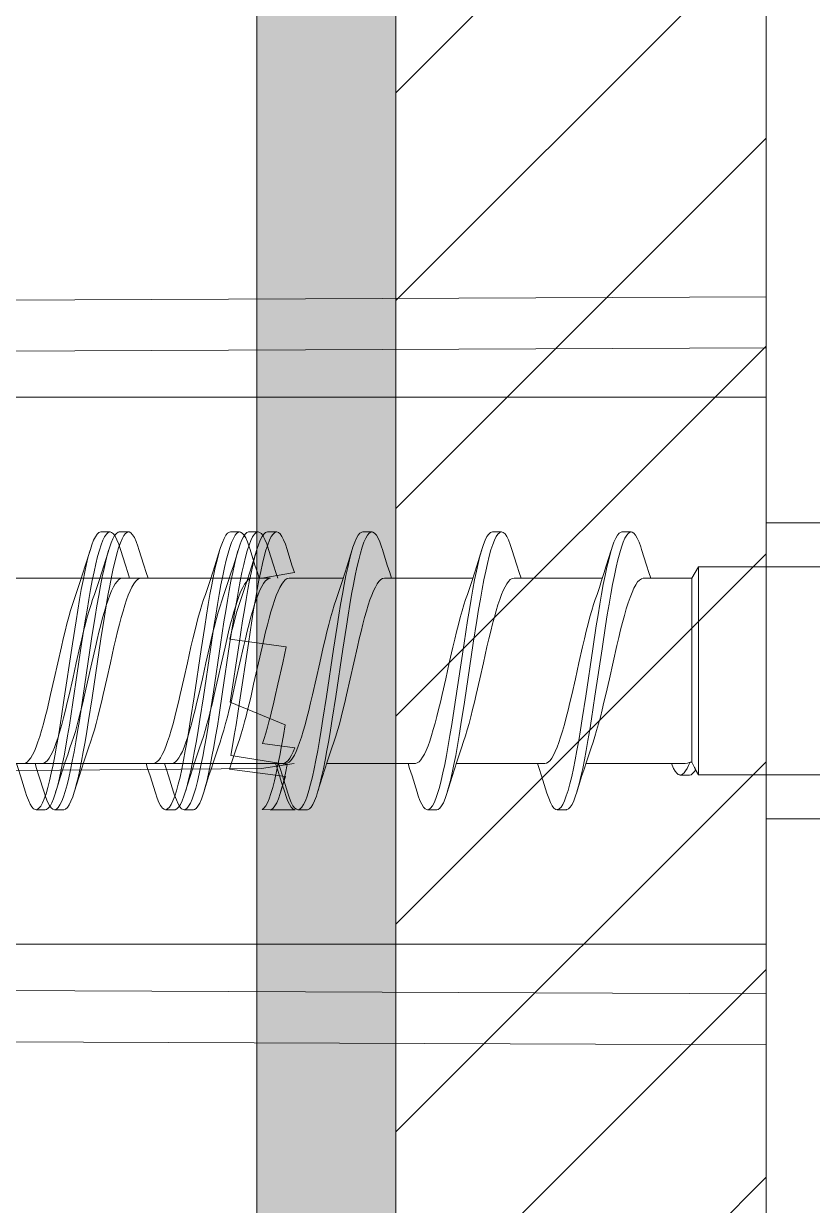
# Model space of a CAD drawing. Header units: millimetres. Extents: x -853320 to 19484, y -510814 to 9708.
# Drawn here: x 14120.83 to 14129.35, y 7580.04 to 7592.81 of the extents above; entities that cross this region are included whole.
import ezdxf

# ---------------------------------------------------------------- set-up
doc = ezdxf.new("R2010")
doc.units = ezdxf.units.MM
for name, color, linetype, lineweight in [('F_DIBOND_soffitto_cassone', 7, 'Continuous', 5), ('F_ELETTRICO', 22, 'Continuous', 5), ('F_IMPIANTO IDRAULICO', 7, 'Continuous', 5), ('F_TUBOLARE sez.40x40', 7, 'Continuous', 5)]:
    doc.layers.add(name, color=color, linetype=linetype, lineweight=lineweight)

# ---------------------------------------------------------------- blocks, each defined once
blk = doc.blocks.new('SCATOLA INCASSO_1 P_sezione e pianta')
at = {"layer": 'F_ELETTRICO'}
for p, q in [((55437.364, -13682.528), (55437.364, -13680.087)), ((55461.486, -13680.195), (55437.364, -13680.087)), ((55461.477, -13680.747), (55437.364, -13680.639)), ((55462.472, -13681.173), (55437.364, -13681.173)), ((55437.364, -13682.528), (55435.164, -13682.528)), ((55437.364, -13683.003), (55437.364, -13682.528)), ((55438.921, -13682.628), (55438.821, -13682.628)), ((55440.321, -13682.628), (55440.221, -13682.628)), ((55441.721, -13682.628), (55441.621, -13682.628)), ((55442.751, -13682.628), (55442.651, -13682.628)), ((55442.951, -13682.628), (55442.851, -13682.628)), ((55443.151, -13682.628), (55443.051, -13682.628)), ((55444.351, -13682.628), (55444.251, -13682.628)), ((55444.551, -13682.628), (55444.451, -13682.628)), ((55438.907, -13682.738), (55438.926, -13682.791)), ((55440.298, -13682.716), (55440.317, -13682.764)), ((55440.489, -13682.992), (55440.434, -13682.816)), ((55441.708, -13682.739), (55441.727, -13682.793)), ((55441.889, -13682.992), (55441.834, -13682.816)), ((55442.728, -13682.717), (55442.748, -13682.765)), ((55442.919, -13682.992), (55442.864, -13682.816)), ((55442.93, -13682.721), (55442.949, -13682.771)), ((55443.119, -13682.992), (55443.064, -13682.816)), ((55443.138, -13682.74), (55443.157, -13682.794)), ((55443.319, -13682.992), (55443.264, -13682.816)), ((55444.34, -13682.745), (55444.359, -13682.8)), ((55444.359, -13682.8), (55444.378, -13682.865)), ((55444.519, -13682.992), (55444.459, -13682.8)), ((55444.529, -13682.718), (55444.548, -13682.767)), ((55444.719, -13682.992), (55444.664, -13682.816)), ((55435.164, -13683.003), (55438.092, -13683.003)), ((55438.092, -13685.253), (55438.092, -13683.003)), ((55438.092, -13683.003), (55438.164, -13683.128)), ((55438.164, -13683.128), (55438.164, -13685.115)), ((55438.164, -13683.128), (55438.687, -13683.128)), ((55439.132, -13683.128), (55440.087, -13683.128)), ((55440.532, -13683.128), (55441.487, -13683.128)), ((55441.932, -13683.128), (55442.517, -13683.128)), ((55451.762, -13683.128), (55442.717, -13683.128)), ((55442.962, -13683.128), (55442.917, -13683.128)), ((55443.162, -13683.128), (55444.117, -13683.128)), ((55443.362, -13683.128), (55444.317, -13683.128)), ((55444.562, -13683.128), (55445.517, -13683.128)), ((55444.762, -13683.128), (55445.717, -13683.128)), ((55440.488, -13683.583), (55440.527, -13683.829)), ((55440.588, -13683.583), (55440.627, -13683.829)), ((55442.919, -13683.586), (55442.957, -13683.832)), ((55443.019, -13683.586), (55443.057, -13683.832)), ((55444.512, -13683.54), (55444.55, -13683.784)), ((55444.612, -13683.54), (55444.65, -13683.784)), ((55444.719, -13683.589), (55444.758, -13683.835)), ((55444.819, -13683.589), (55444.858, -13683.835)), ((55439.098, -13683.642), (55439.136, -13683.89)), ((55439.198, -13683.642), (55439.236, -13683.89)), ((55441.898, -13683.645), (55441.936, -13683.893)), ((55441.998, -13683.645), (55442.036, -13683.893)), ((55443.121, -13683.598), (55443.159, -13683.845)), ((55443.221, -13683.598), (55443.259, -13683.845)), ((55443.329, -13683.648), (55443.367, -13683.897)), ((55443.429, -13683.648), (55443.467, -13683.897)), ((55440.527, -13683.829), (55440.622, -13684.465)), ((55440.627, -13683.829), (55440.722, -13684.465)), ((55442.957, -13683.832), (55443.052, -13684.468)), ((55443.057, -13683.832), (55443.152, -13684.468)), ((55443.159, -13683.845), (55443.235, -13684.355)), ((55443.259, -13683.845), (55443.335, -13684.355)), ((55444.55, -13683.784), (55444.645, -13684.42)), ((55444.65, -13683.784), (55444.745, -13684.42)), ((55444.758, -13683.835), (55444.853, -13684.471)), ((55444.858, -13683.835), (55444.953, -13684.471)), ((55438.976, -13683.856), (55439.017, -13684.036)), ((55439.136, -13683.89), (55439.212, -13684.401)), ((55439.236, -13683.89), (55439.312, -13684.401)), ((55440.786, -13684.042), (55440.747, -13683.871)), ((55441.779, -13683.868), (55441.818, -13684.041)), ((55441.936, -13683.893), (55442.013, -13684.404)), ((55442.036, -13683.893), (55442.113, -13684.404)), ((55442.186, -13684.042), (55442.147, -13683.871)), ((55443.209, -13683.871), (55443.248, -13684.041)), ((55443.367, -13683.897), (55443.443, -13684.407)), ((55443.416, -13684.042), (55443.378, -13683.873)), ((55443.467, -13683.897), (55443.543, -13684.407)), ((55444.409, -13683.868), (55444.448, -13684.041)), ((55444.61, -13683.871), (55444.648, -13684.041)), ((55444.816, -13684.042), (55444.777, -13683.869)), ((55439.463, -13684.386), (55439.424, -13684.214)), ((55440.457, -13684.214), (55440.495, -13684.384)), ((55443.087, -13684.214), (55443.125, -13684.384)), ((55443.693, -13684.385), (55443.655, -13684.215)), ((55445.093, -13684.385), (55445.055, -13684.214)), ((55442.67, -13684.415), (55442.638, -13684.273)), ((55442.9, -13684.273), (55442.932, -13684.415)), ((55443.235, -13684.355), (55443.273, -13684.604)), ((55443.335, -13684.355), (55443.373, -13684.604)), ((55439.212, -13684.401), (55439.25, -13684.648)), ((55439.312, -13684.401), (55439.35, -13684.648)), ((55440.622, -13684.465), (55440.66, -13684.709)), ((55440.722, -13684.465), (55440.76, -13684.709)), ((55442.013, -13684.404), (55442.051, -13684.651)), ((55442.113, -13684.404), (55442.151, -13684.651)), ((55443.152, -13684.468), (55442.56, -13684.712)), ((55443.052, -13684.468), (55443.09, -13684.712)), ((55443.443, -13684.407), (55443.481, -13684.654)), ((55443.543, -13684.407), (55443.581, -13684.654)), ((55444.645, -13684.42), (55444.683, -13684.666)), ((55444.745, -13684.42), (55444.783, -13684.666)), ((55444.853, -13684.471), (55444.891, -13684.715)), ((55444.953, -13684.471), (55444.991, -13684.715)), ((55443.084, -13684.96), (55443.109, -13685.034)), ((55443.129, -13684.938), (55443.148, -13685.043)), ((55438.185, -13685.115), (55438.164, -13685.115)), ((55438.185, -13685.115), (55438.201, -13685.151)), ((55442.618, -13685.043), (55442.637, -13685.141)), ((55435.164, -13685.253), (55438.092, -13685.253)), ((55437.364, -13685.728), (55437.364, -13685.253)), ((55438.092, -13685.253), (55438.128, -13685.19)), ((55438.124, -13685.196), (55438.141, -13685.22)), ((55438.141, -13685.22), (55438.158, -13685.238)), ((55438.158, -13685.238), (55438.174, -13685.25)), ((55438.174, -13685.25), (55438.192, -13685.254)), ((55438.192, -13685.254), (55438.292, -13685.254)), ((55438.238, -13685.128), (55439.31, -13685.128)), ((55439.755, -13685.128), (55440.71, -13685.128)), ((55441.155, -13685.128), (55442.11, -13685.128)), ((55442.555, -13685.128), (55443.14, -13685.128)), ((55442.585, -13685.128), (55443.54, -13685.128)), ((55452.385, -13685.128), (55443.34, -13685.128)), ((55443.785, -13685.128), (55444.74, -13685.128)), ((55443.985, -13685.128), (55444.94, -13685.128)), ((55445.185, -13685.128), (55446.14, -13685.128)), ((55439.356, -13685.27), (55439.409, -13685.44)), ((55440.756, -13685.27), (55440.812, -13685.452)), ((55442.156, -13685.27), (55442.209, -13685.44)), ((55442.556, -13685.27), (55442.613, -13685.453)), ((55443.386, -13685.27), (55443.439, -13685.44)), ((55443.586, -13685.27), (55443.639, -13685.44)), ((55444.786, -13685.27), (55444.839, -13685.44)), ((55444.986, -13685.27), (55445.043, -13685.455)), ((55439.522, -13685.48), (55439.541, -13685.531)), ((55440.912, -13685.452), (55440.931, -13685.507)), ((55442.322, -13685.482), (55442.341, -13685.532)), ((55442.713, -13685.453), (55442.732, -13685.509)), ((55443.545, -13685.46), (55443.564, -13685.514)), ((55443.753, -13685.483), (55443.772, -13685.533)), ((55444.955, -13685.489), (55444.974, -13685.537)), ((55445.124, -13685.39), (55445.143, -13685.455)), ((55445.143, -13685.455), (55445.162, -13685.51)), ((55439.521, -13685.628), (55439.621, -13685.628)), ((55440.921, -13685.628), (55441.021, -13685.628)), ((55442.321, -13685.628), (55442.421, -13685.628)), ((55442.721, -13685.628), (55442.451, -13685.628)), ((55443.551, -13685.628), (55443.651, -13685.628)), ((55443.751, -13685.628), (55443.851, -13685.628)), ((55444.951, -13685.628), (55445.051, -13685.628)), ((55445.151, -13685.628), (55445.251, -13685.628)), ((55437.364, -13685.728), (55435.164, -13685.728)), ((55437.364, -13688.169), (55437.364, -13685.728)), ((55468.094, -13687.082), (55437.364, -13687.082)), ((55437.364, -13687.617), (55468.094, -13687.489)), ((55437.364, -13688.169), (55468.094, -13688.041))]:
    blk.add_line(p, q, dxfattribs=at)
for points in [[(55438.709, -13682.816), (55438.717, -13682.79), (55438.736, -13682.737), (55438.755, -13682.694), (55438.774, -13682.662), (55438.793, -13682.64), (55438.812, -13682.629), (55438.821, -13682.628)], [(55438.821, -13682.628), (55438.831, -13682.629), (55438.85, -13682.64), (55438.869, -13682.662), (55438.888, -13682.695), (55438.907, -13682.738)], [(55438.921, -13682.628), (55438.931, -13682.629), (55438.95, -13682.64), (55438.969, -13682.662), (55438.988, -13682.695), (55439.007, -13682.738), (55439.026, -13682.791), (55439.034, -13682.816)], [(55440.109, -13682.816), (55440.127, -13682.762), (55440.146, -13682.714), (55440.165, -13682.676), (55440.184, -13682.649), (55440.203, -13682.633), (55440.221, -13682.628)], [(55440.221, -13682.628), (55440.241, -13682.634), (55440.26, -13682.65), (55440.279, -13682.678), (55440.298, -13682.716)], [(55440.321, -13682.628), (55440.341, -13682.634), (55440.36, -13682.65), (55440.379, -13682.678), (55440.398, -13682.716), (55440.417, -13682.764), (55440.434, -13682.816)], [(55441.509, -13682.816), (55441.517, -13682.788), (55441.536, -13682.736), (55441.555, -13682.693), (55441.574, -13682.661), (55441.593, -13682.64), (55441.612, -13682.629), (55441.621, -13682.628)], [(55441.621, -13682.628), (55441.632, -13682.629), (55441.651, -13682.641), (55441.67, -13682.663), (55441.689, -13682.696), (55441.708, -13682.739)], [(55441.721, -13682.628), (55441.732, -13682.629), (55441.751, -13682.641), (55441.77, -13682.663), (55441.789, -13682.696), (55441.808, -13682.739), (55441.827, -13682.793), (55441.834, -13682.816)], [(55442.539, -13682.816), (55442.557, -13682.76), (55442.576, -13682.713), (55442.595, -13682.675), (55442.614, -13682.649), (55442.633, -13682.633), (55442.651, -13682.628)], [(55442.651, -13682.628), (55442.671, -13682.634), (55442.69, -13682.651), (55442.709, -13682.678), (55442.728, -13682.717)], [(55442.739, -13682.816), (55442.759, -13682.755), (55442.778, -13682.708), (55442.797, -13682.672), (55442.816, -13682.646), (55442.835, -13682.632), (55442.851, -13682.628)], [(55442.751, -13682.628), (55442.771, -13682.634), (55442.79, -13682.651), (55442.809, -13682.678), (55442.828, -13682.717), (55442.848, -13682.765), (55442.864, -13682.816)], [(55442.851, -13682.628), (55442.854, -13682.628), (55442.873, -13682.635), (55442.892, -13682.653), (55442.911, -13682.682), (55442.93, -13682.721)], [(55442.939, -13682.816), (55442.948, -13682.787), (55442.967, -13682.734), (55442.986, -13682.692), (55443.005, -13682.66), (55443.024, -13682.639), (55443.043, -13682.629), (55443.051, -13682.628)], [(55442.951, -13682.628), (55442.954, -13682.628), (55442.973, -13682.635), (55442.992, -13682.653), (55443.011, -13682.682), (55443.03, -13682.721), (55443.049, -13682.771), (55443.064, -13682.816)], [(55443.051, -13682.628), (55443.062, -13682.63), (55443.081, -13682.641), (55443.1, -13682.664), (55443.119, -13682.697), (55443.138, -13682.74)], [(55443.151, -13682.628), (55443.162, -13682.63), (55443.181, -13682.641), (55443.2, -13682.664), (55443.219, -13682.697), (55443.238, -13682.74), (55443.257, -13682.794), (55443.264, -13682.816)], [(55444.139, -13682.816), (55444.15, -13682.781), (55444.169, -13682.73), (55444.188, -13682.688), (55444.207, -13682.658), (55444.226, -13682.638), (55444.245, -13682.628), (55444.251, -13682.628)], [(55444.251, -13682.628), (55444.264, -13682.63), (55444.283, -13682.643), (55444.302, -13682.667), (55444.321, -13682.701), (55444.34, -13682.745)], [(55444.339, -13682.816), (55444.357, -13682.759), (55444.377, -13682.711), (55444.396, -13682.674), (55444.415, -13682.648), (55444.434, -13682.632), (55444.451, -13682.628)], [(55444.351, -13682.628), (55444.364, -13682.63), (55444.383, -13682.643), (55444.402, -13682.667), (55444.421, -13682.701), (55444.44, -13682.745), (55444.459, -13682.8)], [(55444.451, -13682.628), (55444.472, -13682.634), (55444.491, -13682.651), (55444.51, -13682.679), (55444.529, -13682.718)], [(55444.551, -13682.628), (55444.572, -13682.634), (55444.591, -13682.651), (55444.61, -13682.679), (55444.629, -13682.718), (55444.648, -13682.767), (55444.664, -13682.816)], [(55438.709, -13682.816), (55438.656, -13682.985), (55438.63, -13683.066), (55438.61, -13683.128)], [(55438.926, -13682.791), (55438.945, -13682.854), (55438.964, -13682.927)], [(55439.09, -13682.995), (55439.037, -13682.826), (55439.034, -13682.816)], [(55439.034, -13682.816), (55439.045, -13682.854), (55439.064, -13682.927), (55439.083, -13683.008), (55439.103, -13683.097)], [(55440.109, -13682.816), (55440.056, -13682.985), (55440.03, -13683.066), (55440.01, -13683.128)], [(55440.317, -13682.764), (55440.336, -13682.822), (55440.355, -13682.89), (55440.374, -13682.967), (55440.393, -13683.053), (55440.412, -13683.146)], [(55440.434, -13682.816), (55440.436, -13682.822), (55440.455, -13682.89), (55440.474, -13682.967), (55440.493, -13683.053), (55440.512, -13683.146)], [(55441.509, -13682.816), (55441.456, -13682.985), (55441.43, -13683.066), (55441.41, -13683.128)], [(55441.727, -13682.793), (55441.746, -13682.856), (55441.765, -13682.929)], [(55441.834, -13682.816), (55441.846, -13682.856), (55441.865, -13682.929), (55441.884, -13683.01), (55441.903, -13683.099)], [(55442.539, -13682.816), (55442.486, -13682.985), (55442.46, -13683.066), (55442.81, -13683.128)], [(55442.739, -13682.816), (55442.686, -13682.985), (55442.66, -13683.066), (55442.64, -13683.128)], [(55442.748, -13682.765), (55442.767, -13682.824), (55442.786, -13682.892), (55442.805, -13682.969), (55442.824, -13683.055), (55442.843, -13683.148)], [(55442.939, -13682.816), (55442.886, -13682.985), (55442.86, -13683.066), (55442.84, -13683.128)], [(55442.864, -13682.816), (55442.867, -13682.824), (55442.886, -13682.892), (55442.905, -13682.969), (55442.924, -13683.055), (55442.943, -13683.148), (55442.962, -13683.249), (55442.981, -13683.356), (55443, -13683.468), (55443.019, -13683.586)], [(55442.949, -13682.771), (55442.969, -13682.831), (55442.988, -13682.9), (55443.007, -13682.978), (55443.026, -13683.064), (55443.045, -13683.158)], [(55443.064, -13682.816), (55443.069, -13682.831), (55443.088, -13682.9), (55443.107, -13682.978), (55443.126, -13683.064), (55443.145, -13683.158)], [(55443.157, -13682.794), (55443.176, -13682.858), (55443.195, -13682.931)], [(55443.264, -13682.816), (55443.276, -13682.858), (55443.295, -13682.931), (55443.314, -13683.012), (55443.333, -13683.102)], [(55444.139, -13682.816), (55444.086, -13682.985), (55444.06, -13683.066), (55444.04, -13683.128)], [(55444.339, -13682.816), (55444.286, -13682.985), (55444.26, -13683.066), (55444.24, -13683.128)], [(55444.464, -13682.816), (55444.478, -13682.865), (55444.497, -13682.938), (55444.516, -13683.021), (55444.535, -13683.111)], [(55444.548, -13682.767), (55444.567, -13682.826), (55444.586, -13682.894), (55444.605, -13682.971), (55444.624, -13683.057), (55444.643, -13683.151)], [(55444.664, -13682.816), (55444.667, -13682.826), (55444.686, -13682.894), (55444.705, -13682.971), (55444.724, -13683.057), (55444.743, -13683.151)], [(55438.964, -13682.927), (55438.983, -13683.008), (55439.003, -13683.097)], [(55441.765, -13682.929), (55441.784, -13683.01), (55441.803, -13683.099)], [(55443.195, -13682.931), (55443.214, -13683.012), (55443.233, -13683.102)], [(55444.378, -13682.865), (55444.397, -13682.938), (55444.416, -13683.021), (55444.435, -13683.111)], [(55439.21, -13683.359), (55439.19, -13683.303), (55439.165, -13683.228), (55439.14, -13683.153), (55439.115, -13683.076), (55439.09, -13682.995)], [(55440.61, -13683.359), (55440.591, -13683.303), (55440.565, -13683.229), (55440.54, -13683.152), (55440.515, -13683.073), (55440.489, -13682.992)], [(55442.01, -13683.359), (55441.991, -13683.303), (55441.965, -13683.229), (55441.94, -13683.152), (55441.915, -13683.073), (55441.889, -13682.992)], [(55443.04, -13683.359), (55443.021, -13683.303), (55442.995, -13683.229), (55442.97, -13683.152), (55442.945, -13683.073), (55442.919, -13682.992)], [(55443.221, -13683.303), (55443.195, -13683.229), (55443.17, -13683.152), (55443.145, -13683.073), (55443.119, -13682.992)], [(55443.44, -13683.359), (55443.421, -13683.303), (55443.395, -13683.229), (55443.37, -13683.152), (55443.345, -13683.073), (55443.319, -13682.992)], [(55444.64, -13683.359), (55444.621, -13683.303), (55444.595, -13683.229), (55444.57, -13683.152), (55444.545, -13683.073), (55444.519, -13682.992)], [(55444.84, -13683.359), (55444.821, -13683.303), (55444.795, -13683.229), (55444.77, -13683.152), (55444.745, -13683.073), (55444.719, -13682.992)], [(55438.687, -13683.128), (55438.69, -13683.128), (55438.71, -13683.133), (55438.731, -13683.147), (55438.751, -13683.168), (55438.771, -13683.198), (55438.792, -13683.236), (55438.812, -13683.281), (55438.833, -13683.334), (55438.853, -13683.393), (55438.874, -13683.458), (55438.894, -13683.529), (55438.915, -13683.605), (55438.935, -13683.685), (55438.956, -13683.769), (55438.976, -13683.856)], [(55439.003, -13683.097), (55439.022, -13683.194), (55439.041, -13683.298), (55439.06, -13683.407), (55439.079, -13683.522), (55439.098, -13683.642)], [(55439.103, -13683.097), (55439.122, -13683.194), (55439.141, -13683.298), (55439.16, -13683.407), (55439.179, -13683.522), (55439.198, -13683.642)], [(55440.087, -13683.128), (55440.108, -13683.132), (55440.127, -13683.143), (55440.146, -13683.162), (55440.165, -13683.188), (55440.184, -13683.221), (55440.203, -13683.26), (55440.222, -13683.305), (55440.241, -13683.357), (55440.26, -13683.414), (55440.28, -13683.478), (55440.299, -13683.547), (55440.319, -13683.621), (55440.339, -13683.7), (55440.359, -13683.783), (55440.379, -13683.868)], [(55440.412, -13683.146), (55440.431, -13683.246), (55440.45, -13683.353), (55440.469, -13683.466), (55440.488, -13683.583)], [(55440.512, -13683.146), (55440.531, -13683.246), (55440.55, -13683.353), (55440.569, -13683.466), (55440.588, -13683.583)], [(55441.487, -13683.128), (55441.506, -13683.131), (55441.526, -13683.143), (55441.546, -13683.162), (55441.566, -13683.189), (55441.585, -13683.223), (55441.605, -13683.263), (55441.624, -13683.31), (55441.643, -13683.362), (55441.662, -13683.42), (55441.681, -13683.484), (55441.701, -13683.552), (55441.72, -13683.625), (55441.74, -13683.703), (55441.759, -13683.784), (55441.779, -13683.868)], [(55441.803, -13683.099), (55441.822, -13683.196), (55441.841, -13683.3), (55441.86, -13683.41), (55441.879, -13683.525), (55441.898, -13683.645)], [(55441.903, -13683.099), (55441.922, -13683.196), (55441.941, -13683.3), (55441.96, -13683.41), (55441.979, -13683.525), (55441.998, -13683.645)], [(55442.517, -13683.128), (55442.539, -13683.132), (55442.558, -13683.145), (55442.578, -13683.165), (55442.597, -13683.192), (55442.617, -13683.226), (55442.636, -13683.266), (55442.655, -13683.314), (55442.675, -13683.367), (55442.694, -13683.426), (55442.713, -13683.49), (55442.732, -13683.558), (55442.752, -13683.631), (55442.771, -13683.708), (55442.79, -13683.788), (55442.809, -13683.871)], [(55442.717, -13683.128), (55442.736, -13683.131), (55442.755, -13683.142), (55442.774, -13683.16), (55442.794, -13683.186), (55442.813, -13683.218), (55442.832, -13683.257), (55442.851, -13683.302), (55442.87, -13683.353), (55442.889, -13683.411), (55442.909, -13683.475), (55442.929, -13683.544), (55442.948, -13683.619), (55442.969, -13683.699), (55442.989, -13683.782), (55443.009, -13683.867)], [(55442.843, -13683.148), (55442.862, -13683.249), (55442.881, -13683.356), (55442.9, -13683.468), (55442.919, -13683.586)], [(55442.917, -13683.128), (55442.919, -13683.128), (55442.939, -13683.132), (55442.959, -13683.145), (55442.978, -13683.165), (55442.998, -13683.192), (55443.017, -13683.227), (55443.037, -13683.268), (55443.056, -13683.315), (55443.075, -13683.368), (55443.094, -13683.427), (55443.113, -13683.49), (55443.132, -13683.559), (55443.152, -13683.631), (55443.171, -13683.708), (55443.19, -13683.788), (55443.209, -13683.871)], [(55443.045, -13683.158), (55443.064, -13683.259), (55443.083, -13683.367), (55443.102, -13683.48), (55443.121, -13683.598)], [(55443.145, -13683.158), (55443.164, -13683.259), (55443.183, -13683.367), (55443.202, -13683.48), (55443.221, -13683.598)], [(55443.233, -13683.102), (55443.253, -13683.199), (55443.272, -13683.303), (55443.291, -13683.413), (55443.31, -13683.528), (55443.329, -13683.648)], [(55443.333, -13683.102), (55443.353, -13683.199), (55443.372, -13683.303), (55443.391, -13683.413), (55443.41, -13683.528), (55443.429, -13683.648)], [(55444.117, -13683.128), (55444.136, -13683.131), (55444.156, -13683.143), (55444.176, -13683.162), (55444.196, -13683.189), (55444.215, -13683.223), (55444.235, -13683.263), (55444.254, -13683.31), (55444.273, -13683.362), (55444.292, -13683.419), (55444.311, -13683.483), (55444.33, -13683.551), (55444.35, -13683.624), (55444.369, -13683.702), (55444.389, -13683.784), (55444.409, -13683.868)], [(55444.317, -13683.128), (55444.337, -13683.132), (55444.357, -13683.143), (55444.376, -13683.162), (55444.396, -13683.189), (55444.415, -13683.222), (55444.434, -13683.262), (55444.454, -13683.309), (55444.473, -13683.362), (55444.493, -13683.422), (55444.512, -13683.487), (55444.532, -13683.557), (55444.552, -13683.631), (55444.571, -13683.709), (55444.59, -13683.789), (55444.61, -13683.871)], [(55444.435, -13683.111), (55444.454, -13683.209), (55444.474, -13683.314), (55444.493, -13683.424), (55444.512, -13683.54)], [(55444.535, -13683.111), (55444.554, -13683.209), (55444.574, -13683.314), (55444.593, -13683.424), (55444.612, -13683.54)], [(55444.643, -13683.151), (55444.662, -13683.251), (55444.681, -13683.359), (55444.7, -13683.471), (55444.719, -13683.589)], [(55444.743, -13683.151), (55444.762, -13683.251), (55444.781, -13683.359), (55444.8, -13683.471), (55444.819, -13683.589)], [(55443.378, -13683.873), (55443.359, -13683.791), (55443.34, -13683.712), (55443.32, -13683.635), (55443.301, -13683.562), (55443.282, -13683.494), (55443.263, -13683.43), (55443.244, -13683.371), (55443.221, -13683.303)], [(55439.347, -13683.869), (55439.327, -13683.784), (55439.307, -13683.701), (55439.287, -13683.621), (55439.267, -13683.546), (55439.247, -13683.475), (55439.227, -13683.41), (55439.21, -13683.359)], [(55440.747, -13683.871), (55440.728, -13683.787), (55440.708, -13683.705), (55440.688, -13683.626), (55440.668, -13683.551), (55440.648, -13683.48), (55440.628, -13683.414), (55440.61, -13683.359)], [(55442.147, -13683.871), (55442.128, -13683.788), (55442.109, -13683.707), (55442.089, -13683.629), (55442.069, -13683.555), (55442.049, -13683.484), (55442.03, -13683.419), (55442.01, -13683.359)], [(55442.547, -13683.87), (55443.158, -13683.787), (55443.139, -13683.707), (55443.119, -13683.63), (55443.1, -13683.556), (55443.08, -13683.487), (55443.061, -13683.422), (55443.04, -13683.359)], [(55443.577, -13683.868), (55443.557, -13683.783), (55443.537, -13683.701), (55443.517, -13683.623), (55443.498, -13683.549), (55443.478, -13683.48), (55443.459, -13683.416), (55443.44, -13683.359)], [(55444.777, -13683.869), (55444.757, -13683.784), (55444.737, -13683.701), (55444.717, -13683.621), (55444.697, -13683.546), (55444.677, -13683.475), (55444.657, -13683.41), (55444.64, -13683.359)], [(55444.977, -13683.868), (55444.957, -13683.782), (55444.937, -13683.699), (55444.917, -13683.62), (55444.897, -13683.545), (55444.877, -13683.475), (55444.857, -13683.411), (55444.84, -13683.359)], [(55439.424, -13684.214), (55439.386, -13684.042), (55439.347, -13683.869)], [(55440.379, -13683.868), (55440.418, -13684.041), (55440.457, -13684.214)], [(55442.638, -13684.273), (55442.586, -13684.041), (55442.547, -13683.87)], [(55442.809, -13683.871), (55442.848, -13684.041), (55442.9, -13684.273)], [(55443.009, -13683.867), (55443.048, -13684.041), (55443.087, -13684.214)], [(55443.655, -13684.215), (55443.616, -13684.041), (55443.577, -13683.868)], [(55445.055, -13684.214), (55445.016, -13684.041), (55444.977, -13683.868)], [(55439.017, -13684.036), (55439.057, -13684.214), (55439.095, -13684.384)], [(55440.863, -13684.383), (55440.824, -13684.214), (55440.786, -13684.042)], [(55441.818, -13684.041), (55441.857, -13684.215), (55441.896, -13684.387)], [(55442.264, -13684.388), (55442.225, -13684.215), (55442.186, -13684.042)], [(55443.248, -13684.041), (55443.287, -13684.215), (55443.326, -13684.387)], [(55443.493, -13684.384), (55443.454, -13684.214), (55443.416, -13684.042)], [(55444.448, -13684.041), (55444.487, -13684.214), (55444.525, -13684.384)], [(55444.648, -13684.041), (55444.687, -13684.215), (55444.726, -13684.389)], [(55444.893, -13684.386), (55444.854, -13684.214), (55444.816, -13684.042)], [(55439.095, -13684.384), (55439.115, -13684.468), (55439.134, -13684.549), (55439.154, -13684.627), (55439.174, -13684.702), (55439.194, -13684.773), (55439.213, -13684.838), (55439.233, -13684.897)], [(55439.755, -13685.128), (55439.737, -13685.124), (55439.718, -13685.114), (55439.698, -13685.095), (55439.679, -13685.07), (55439.66, -13685.038), (55439.641, -13685), (55439.622, -13684.954), (55439.603, -13684.903), (55439.583, -13684.844), (55439.563, -13684.78), (55439.543, -13684.709), (55439.523, -13684.633), (55439.503, -13684.554), (55439.483, -13684.471), (55439.463, -13684.386)], [(55440.495, -13684.384), (55440.514, -13684.467), (55440.534, -13684.547), (55440.553, -13684.624), (55440.572, -13684.697), (55440.592, -13684.767), (55440.611, -13684.831), (55440.631, -13684.89)], [(55441.155, -13685.128), (55441.153, -13685.128), (55441.133, -13685.123), (55441.113, -13685.11), (55441.093, -13685.089), (55441.074, -13685.061), (55441.055, -13685.027), (55441.035, -13684.987), (55441.016, -13684.939), (55440.997, -13684.886), (55440.978, -13684.827), (55440.959, -13684.763), (55440.94, -13684.694), (55440.92, -13684.622), (55440.901, -13684.545), (55440.882, -13684.465), (55440.863, -13684.383)], [(55441.896, -13684.387), (55441.915, -13684.471), (55441.935, -13684.552), (55441.955, -13684.63), (55441.974, -13684.703), (55441.993, -13684.771), (55442.012, -13684.834), (55442.033, -13684.897)], [(55442.555, -13685.128), (55442.536, -13685.124), (55442.517, -13685.113), (55442.498, -13685.095), (55442.479, -13685.07), (55442.46, -13685.038), (55442.441, -13684.999), (55442.422, -13684.954), (55442.403, -13684.903), (55442.384, -13684.845), (55442.364, -13684.781), (55442.344, -13684.711), (55442.324, -13684.636), (55442.304, -13684.557), (55442.284, -13684.474), (55442.264, -13684.388)], [(55442.752, -13684.738), (55442.735, -13684.679), (55442.719, -13684.616), (55442.703, -13684.552), (55442.687, -13684.484), (55442.67, -13684.415)], [(55442.932, -13684.415), (55442.949, -13684.484), (55442.965, -13684.552), (55442.981, -13684.616), (55442.997, -13684.679), (55443.014, -13684.738)], [(55443.125, -13684.384), (55443.144, -13684.467), (55443.164, -13684.547), (55443.183, -13684.624), (55443.203, -13684.698), (55443.222, -13684.768), (55443.242, -13684.833), (55443.263, -13684.897)], [(55443.326, -13684.387), (55443.346, -13684.472), (55443.365, -13684.553), (55443.385, -13684.632), (55443.404, -13684.705), (55443.424, -13684.774), (55443.443, -13684.837), (55443.463, -13684.897)], [(55443.785, -13685.128), (55443.766, -13685.124), (55443.747, -13685.113), (55443.728, -13685.095), (55443.709, -13685.069), (55443.69, -13685.037), (55443.67, -13684.998), (55443.651, -13684.952), (55443.632, -13684.899), (55443.612, -13684.84), (55443.592, -13684.775), (55443.572, -13684.704), (55443.552, -13684.629), (55443.532, -13684.55), (55443.513, -13684.468), (55443.493, -13684.384)], [(55443.985, -13685.128), (55443.966, -13685.124), (55443.946, -13685.112), (55443.926, -13685.093), (55443.907, -13685.067), (55443.888, -13685.033), (55443.868, -13684.993), (55443.849, -13684.946), (55443.829, -13684.893), (55443.81, -13684.834), (55443.79, -13684.769), (55443.771, -13684.699), (55443.751, -13684.626), (55443.732, -13684.548), (55443.713, -13684.468), (55443.693, -13684.385)], [(55444.525, -13684.384), (55444.545, -13684.467), (55444.564, -13684.548), (55444.583, -13684.624), (55444.602, -13684.697), (55444.621, -13684.765), (55444.64, -13684.829), (55444.659, -13684.887)], [(55444.726, -13684.389), (55444.746, -13684.475), (55444.766, -13684.558), (55444.787, -13684.638), (55444.807, -13684.713), (55444.826, -13684.783), (55444.846, -13684.847), (55444.863, -13684.897)], [(55445.185, -13685.128), (55445.167, -13685.124), (55445.148, -13685.114), (55445.128, -13685.095), (55445.109, -13685.07), (55445.09, -13685.038), (55445.071, -13685), (55445.052, -13684.955), (55445.033, -13684.903), (55445.013, -13684.844), (55444.994, -13684.78), (55444.973, -13684.709), (55444.953, -13684.634), (55444.933, -13684.554), (55444.913, -13684.471), (55444.893, -13684.386)], [(55445.385, -13685.128), (55445.366, -13685.124), (55445.347, -13685.113), (55445.327, -13685.094), (55445.308, -13685.068), (55445.289, -13685.035), (55445.269, -13684.995), (55445.25, -13684.949), (55445.23, -13684.896), (55445.211, -13684.837), (55445.191, -13684.771), (55445.171, -13684.701), (55445.152, -13684.626), (55445.132, -13684.548), (55445.113, -13684.468), (55445.093, -13684.385)], [(55443.273, -13684.604), (55443.292, -13684.724), (55443.311, -13684.839), (55443.33, -13684.949), (55443.35, -13685.054), (55443.369, -13685.151)], [(55443.373, -13684.604), (55443.392, -13684.724), (55443.411, -13684.839), (55443.43, -13684.949), (55443.45, -13685.054)], [(55439.25, -13684.648), (55439.269, -13684.766), (55439.288, -13684.879), (55439.307, -13684.988), (55439.326, -13685.089)], [(55439.35, -13684.648), (55439.369, -13684.766), (55439.388, -13684.879), (55439.407, -13684.988), (55439.426, -13685.089)], [(55440.66, -13684.709), (55440.679, -13684.825), (55440.698, -13684.936), (55440.717, -13685.041), (55440.736, -13685.139)], [(55440.76, -13684.709), (55440.779, -13684.825), (55440.798, -13684.936), (55440.817, -13685.041), (55440.836, -13685.139)], [(55442.051, -13684.651), (55442.07, -13684.769), (55442.089, -13684.882), (55442.108, -13684.99), (55442.127, -13685.092)], [(55442.151, -13684.651), (55442.17, -13684.769), (55442.189, -13684.882), (55442.208, -13684.99), (55442.227, -13685.092)], [(55442.585, -13685.128), (55442.565, -13685.124), (55442.547, -13685.113), (55442.528, -13685.095), (55442.509, -13685.07), (55442.491, -13685.039), (55442.473, -13685.003), (55442.454, -13684.96), (55442.806, -13684.912), (55442.788, -13684.859), (55442.77, -13684.801), (55442.752, -13684.738)], [(55442.56, -13684.712), (55442.579, -13684.828), (55442.599, -13684.938), (55442.618, -13685.043)], [(55443.014, -13684.738), (55443.034, -13684.807), (55443.054, -13684.87), (55443.084, -13684.96)], [(55443.09, -13684.712), (55443.109, -13684.828), (55443.129, -13684.938)], [(55443.481, -13684.654), (55443.5, -13684.772), (55443.519, -13684.885), (55443.538, -13684.993), (55443.557, -13685.094)], [(55443.581, -13684.654), (55443.6, -13684.772), (55443.619, -13684.885), (55443.638, -13684.993), (55443.657, -13685.094)], [(55444.683, -13684.666), (55444.702, -13684.784), (55444.721, -13684.896), (55444.74, -13685.004), (55444.759, -13685.104)], [(55444.783, -13684.666), (55444.802, -13684.784), (55444.821, -13684.896), (55444.84, -13685.004), (55444.859, -13685.104)], [(55444.891, -13684.715), (55444.91, -13684.831), (55444.929, -13684.941), (55444.948, -13685.046), (55444.967, -13685.144)], [(55444.991, -13684.715), (55445.01, -13684.831), (55445.029, -13684.941), (55445.048, -13685.046), (55445.067, -13685.144)], [(55439.233, -13684.897), (55439.254, -13684.96), (55439.279, -13685.034), (55439.305, -13685.111), (55439.33, -13685.189), (55439.356, -13685.27)], [(55440.631, -13684.89), (55440.654, -13684.96), (55440.679, -13685.034), (55440.705, -13685.111), (55440.73, -13685.189), (55440.756, -13685.27)], [(55442.033, -13684.897), (55442.054, -13684.96), (55442.079, -13685.034), (55442.105, -13685.111), (55442.13, -13685.189), (55442.156, -13685.27)], [(55443.263, -13684.897), (55443.284, -13684.96), (55443.309, -13685.034), (55443.335, -13685.111), (55443.36, -13685.189), (55443.386, -13685.27)], [(55443.463, -13684.897), (55443.484, -13684.96), (55443.509, -13685.034), (55443.535, -13685.111), (55443.56, -13685.189), (55443.586, -13685.27)], [(55444.659, -13684.887), (55444.684, -13684.96), (55444.709, -13685.034), (55444.735, -13685.111), (55444.76, -13685.189), (55444.786, -13685.27)], [(55444.863, -13684.897), (55444.884, -13684.96), (55444.909, -13685.034), (55444.935, -13685.111), (55444.96, -13685.189), (55444.986, -13685.27)], [(55438.164, -13685.115), (55438.157, -13685.13), (55438.151, -13685.145), (55438.144, -13685.159), (55438.138, -13685.172), (55438.131, -13685.184), (55438.128, -13685.19)], [(55438.238, -13685.128), (55438.214, -13685.125), (55438.185, -13685.115)], [(55438.292, -13685.254), (55438.297, -13685.253), (55438.313, -13685.247), (55438.329, -13685.233), (55438.346, -13685.212), (55438.362, -13685.183), (55438.378, -13685.146), (55438.385, -13685.126)], [(55439.326, -13685.089), (55439.345, -13685.184), (55439.364, -13685.271), (55439.384, -13685.35), (55439.403, -13685.42), (55439.409, -13685.44)], [(55439.426, -13685.089), (55439.445, -13685.184), (55439.464, -13685.271), (55439.484, -13685.35), (55439.503, -13685.42), (55439.522, -13685.48)], [(55442.127, -13685.092), (55442.146, -13685.187), (55442.165, -13685.273), (55442.184, -13685.352), (55442.203, -13685.421), (55442.209, -13685.44)], [(55442.227, -13685.092), (55442.246, -13685.187), (55442.265, -13685.273), (55442.284, -13685.352), (55442.303, -13685.421), (55442.322, -13685.482)], [(55443.148, -13685.043), (55442.537, -13685.141), (55442.556, -13685.232), (55442.575, -13685.315), (55442.594, -13685.389), (55442.609, -13685.44)], [(55443.109, -13685.034), (55443.135, -13685.111), (55443.16, -13685.189), (55442.556, -13685.27)], [(55443.45, -13685.054), (55443.469, -13685.151), (55443.488, -13685.241), (55443.507, -13685.323)], [(55443.557, -13685.094), (55443.576, -13685.189), (55443.595, -13685.276), (55443.614, -13685.354), (55443.634, -13685.423), (55443.639, -13685.44)], [(55443.657, -13685.094), (55443.676, -13685.189), (55443.695, -13685.276), (55443.714, -13685.354), (55443.734, -13685.423), (55443.753, -13685.483)], [(55444.759, -13685.104), (55444.778, -13685.198), (55444.797, -13685.284), (55444.816, -13685.361), (55444.835, -13685.43), (55444.839, -13685.44)], [(55444.859, -13685.104), (55444.878, -13685.198), (55444.897, -13685.284), (55444.916, -13685.361), (55444.935, -13685.43), (55444.955, -13685.489)], [(55438.201, -13685.151), (55438.217, -13685.183), (55438.233, -13685.21), (55438.249, -13685.23), (55438.265, -13685.245), (55438.281, -13685.252), (55438.292, -13685.254)], [(55439.731, -13685.449), (55439.789, -13685.263), (55439.815, -13685.182), (55439.832, -13685.128)], [(55440.736, -13685.139), (55440.755, -13685.23), (55440.774, -13685.313), (55440.793, -13685.387), (55440.809, -13685.44)], [(55440.836, -13685.139), (55440.855, -13685.23), (55440.874, -13685.313), (55440.893, -13685.387), (55440.912, -13685.452)], [(55441.134, -13685.44), (55441.189, -13685.263), (55441.215, -13685.182), (55441.232, -13685.128)], [(55452.364, -13685.44), (55452.419, -13685.263), (55442.815, -13685.182), (55442.462, -13685.128)], [(55442.532, -13685.448), (55442.589, -13685.263), (55442.615, -13685.182), (55442.632, -13685.128)], [(55442.564, -13685.44), (55442.594, -13685.344), (55442.62, -13685.261), (55442.645, -13685.18), (55442.662, -13685.128)], [(55442.637, -13685.141), (55442.656, -13685.232), (55442.675, -13685.315), (55442.694, -13685.389), (55442.713, -13685.453)], [(55443.369, -13685.151), (55443.388, -13685.241), (55443.407, -13685.323), (55443.426, -13685.396), (55443.439, -13685.44)], [(55443.764, -13685.44), (55443.819, -13685.263), (55443.845, -13685.182), (55443.862, -13685.128)], [(55443.962, -13685.446), (55444.019, -13685.263), (55444.045, -13685.182), (55444.062, -13685.128)], [(55444.967, -13685.144), (55444.986, -13685.234), (55445.005, -13685.317), (55445.024, -13685.39), (55445.039, -13685.44)], [(55445.067, -13685.144), (55445.086, -13685.234), (55445.105, -13685.317), (55445.124, -13685.39)], [(55445.164, -13685.44), (55445.219, -13685.263), (55445.245, -13685.182), (55445.262, -13685.128)], [(55445.364, -13685.44), (55445.419, -13685.263), (55445.445, -13685.182), (55445.462, -13685.128)], [(55443.507, -13685.323), (55443.526, -13685.396), (55443.545, -13685.46)], [(55439.409, -13685.44), (55439.422, -13685.48), (55439.441, -13685.531), (55439.46, -13685.571), (55439.479, -13685.601), (55439.498, -13685.619), (55439.517, -13685.627), (55439.521, -13685.628)], [(55439.621, -13685.628), (55439.636, -13685.625), (55439.655, -13685.611), (55439.674, -13685.586), (55439.693, -13685.551), (55439.712, -13685.505), (55439.731, -13685.449)], [(55440.812, -13685.452), (55440.831, -13685.507), (55440.85, -13685.553), (55440.869, -13685.587), (55440.889, -13685.612), (55440.908, -13685.625), (55440.921, -13685.628)], [(55440.931, -13685.507), (55440.95, -13685.553), (55440.969, -13685.587), (55440.989, -13685.612), (55441.008, -13685.625), (55441.021, -13685.628)], [(55441.021, -13685.628), (55441.027, -13685.627), (55441.046, -13685.619), (55441.065, -13685.599), (55441.084, -13685.569), (55441.103, -13685.528), (55441.122, -13685.477), (55441.134, -13685.44)], [(55442.209, -13685.44), (55442.222, -13685.482), (55442.241, -13685.532), (55442.26, -13685.572), (55442.279, -13685.601), (55442.298, -13685.62), (55442.317, -13685.628), (55442.321, -13685.628)], [(55442.421, -13685.628), (55442.436, -13685.624), (55442.455, -13685.61), (55442.475, -13685.585), (55442.494, -13685.55), (55442.513, -13685.504), (55442.532, -13685.448)], [(55442.451, -13685.628), (55442.457, -13685.627), (55442.476, -13685.618), (55442.495, -13685.599), (55442.514, -13685.568), (55442.533, -13685.527), (55442.552, -13685.476), (55442.564, -13685.44)], [(55442.732, -13685.509), (55442.751, -13685.554), (55442.77, -13685.588), (55442.789, -13685.612), (55442.808, -13685.625), (55442.451, -13685.628)], [(55442.613, -13685.453), (55442.632, -13685.509), (55442.651, -13685.554), (55442.67, -13685.588), (55442.689, -13685.612), (55442.708, -13685.625), (55442.721, -13685.628)], [(55443.439, -13685.44), (55443.445, -13685.46), (55443.464, -13685.514), (55443.483, -13685.558), (55443.502, -13685.591), (55443.521, -13685.614), (55443.54, -13685.626), (55443.551, -13685.628)], [(55443.639, -13685.44), (55443.653, -13685.483), (55443.672, -13685.533), (55443.691, -13685.573), (55443.71, -13685.602), (55443.729, -13685.62), (55443.748, -13685.628), (55443.751, -13685.628)], [(55443.651, -13685.628), (55443.659, -13685.627), (55443.678, -13685.617), (55443.697, -13685.596), (55443.716, -13685.565), (55443.735, -13685.523), (55443.754, -13685.47), (55443.764, -13685.44)], [(55443.851, -13685.628), (55443.867, -13685.624), (55443.886, -13685.61), (55443.905, -13685.584), (55443.924, -13685.549), (55443.943, -13685.502), (55443.962, -13685.446)], [(55444.839, -13685.44), (55444.855, -13685.489), (55444.874, -13685.537), (55444.893, -13685.576), (55444.912, -13685.604), (55444.931, -13685.621), (55444.951, -13685.628)], [(55445.043, -13685.455), (55445.062, -13685.51), (55445.081, -13685.555), (55445.1, -13685.589), (55445.12, -13685.613), (55445.139, -13685.625), (55445.151, -13685.628)], [(55445.051, -13685.628), (55445.069, -13685.623), (55445.088, -13685.608), (55445.107, -13685.581), (55445.126, -13685.544), (55445.145, -13685.497), (55445.164, -13685.44)], [(55445.251, -13685.628), (55445.258, -13685.627), (55445.277, -13685.618), (55445.296, -13685.598), (55445.315, -13685.567), (55445.334, -13685.526), (55445.353, -13685.475), (55445.364, -13685.44)], [(55439.541, -13685.531), (55439.56, -13685.571), (55439.579, -13685.601), (55439.598, -13685.619), (55439.617, -13685.627), (55439.621, -13685.628)], [(55442.341, -13685.532), (55442.36, -13685.572), (55442.379, -13685.601), (55442.398, -13685.62), (55442.417, -13685.628), (55442.421, -13685.628)], [(55443.564, -13685.514), (55443.583, -13685.558), (55443.602, -13685.591), (55443.621, -13685.614), (55443.64, -13685.626), (55443.651, -13685.628)], [(55443.772, -13685.533), (55443.791, -13685.573), (55443.81, -13685.602), (55443.829, -13685.62), (55443.848, -13685.628), (55443.851, -13685.628)], [(55444.974, -13685.537), (55444.993, -13685.576), (55445.012, -13685.604), (55445.031, -13685.621), (55445.051, -13685.628)], [(55445.162, -13685.51), (55445.181, -13685.555), (55445.2, -13685.589), (55445.22, -13685.613), (55445.239, -13685.625), (55445.251, -13685.628)]]:
    blk.add_lwpolyline(points, dxfattribs=at)
blk = doc.blocks.new('BAGNO_camera doppia_rev.02_pianta')
at = {"layer": 'F_DIBOND_soffitto_cassone'}
h = blk.add_hatch(dxfattribs=at)
h.set_pattern_fill('ANSI31', color=1, scale=0.5)
h.set_pattern_definition([(45, (-4.5022, -644), (-1.122532015, 1.122532015), [])])
h.paths.add_polyline_path([(32017.616, 22996.66), (32021.616, 22996.66), (32021.616, 22496.66), (32017.616, 22496.66)])
at = {"layer": 'F_TUBOLARE sez.40x40', "true_color": 0x636466}
h = blk.add_hatch(color=251, dxfattribs=at)
h.dxf.hatch_style = 1
h.paths.add_polyline_path([(31977.616, 22496.66), (32017.616, 22496.66), (32017.616, 22996.66), (31977.616, 22996.66)])
h.paths.add_polyline_path([(31979.116, 22496.66), (32016.116, 22496.66), (32016.116, 22996.66), (31979.116, 22996.66)], flags=17)
at = {"layer": 'F_DIBOND_soffitto_cassone', "color": 1}
blk.add_lwpolyline([(32017.616, 22996.66), (32021.616, 22996.66), (32021.616, 22496.66), (32017.616, 22496.66)], close=True, dxfattribs=at)
at = {"layer": 'F_TUBOLARE sez.40x40'}
for points in [[(31977.616, 22496.66), (32017.616, 22496.66), (32017.616, 22996.66), (31977.616, 22996.66)], [(31979.116, 22496.66), (32016.116, 22496.66), (32016.116, 22996.66), (31979.116, 22996.66)]]:
    blk.add_lwpolyline(points, close=True, dxfattribs=at)
at = {"layer": 'F_DIBOND_soffitto_cassone', "color": 1, "xscale": -1}
blk.add_blockref('SCATOLA INCASSO_1 P_sezione e pianta', (87458.98, 36382.788), dxfattribs=at)

msp = doc.modelspace()

# ---------------------------------------------------------------- block references
at = {"layer": 'F_IMPIANTO IDRAULICO', "color": 1}
msp.add_blockref('BAGNO_camera doppia_rev.02_pianta', (-17892.766, -15112.845), dxfattribs=at)

doc.saveas('drawing.dxf')
